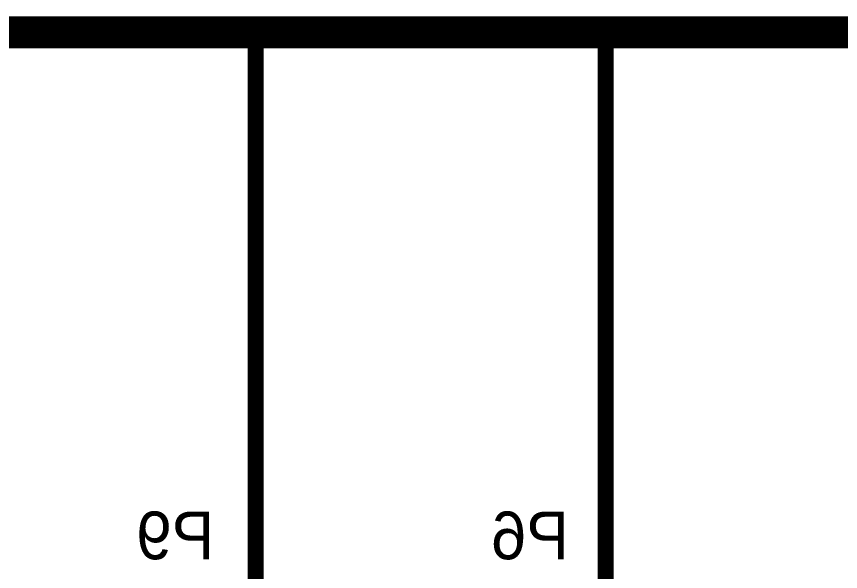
# Model space of a CAD drawing. Extents: x 11.67 to 17.2, y 3.98 to 12.28.
# Drawn here: x 15.025 to 16.061, y 11.572 to 12.27 of the extents above; entities that cross this region are included whole.
import ezdxf

# ---------------------------------------------------------------- set-up
doc = ezdxf.new("R2010")
doc.units = 0
for name, color, linetype in [('BOTTOMOVERLAY', 54, 'CONTINUOUS'), ('INTERNALPLANE1', 76, 'CONTINUOUS'), ('MECHANICAL1', 6, 'CONTINUOUS')]:
    doc.layers.add(name, color=color, linetype=linetype)

msp = doc.modelspace()

# ---------------------------------------------------------------- linework, layer by layer
at = {"layer": 'INTERNALPLANE1'}
for points, const_width in [([(11.756, 12.25), (17.1058, 12.25)], 0.04), ([(15.326, 9.951), (15.326, 12.25)], 0.02), ([(15.766, 10.201), (15.766, 12.25)], 0.02)]:
    msp.add_lwpolyline(points, dxfattribs=dict(at, const_width=const_width))
at = {"layer": 'INTERNALPLANE1', "const_width": 0.01}
for points in [[(15.321, 12.25, 1), (15.331, 12.25, 1)], [(15.761, 12.25, 1), (15.771, 12.25, 1)]]:
    msp.add_lwpolyline(points, format="xyb", close=True, dxfattribs=at)
at = {"layer": 'MECHANICAL1', "const_width": 0.012}
msp.add_lwpolyline([(11.756, 12.25), (17.1058, 12.25)], dxfattribs=at)

# ---------------------------------------------------------------- texts
at = {"layer": 'BOTTOMOVERLAY', "text_generation_flag": 2}
for s, p in [('P9', (15.274, 11.587)), ('P6', (15.72, 11.587))]:
    msp.add_text(s, height=0.06, rotation=360, dxfattribs=at).set_placement(p)

doc.saveas('drawing.dxf')
